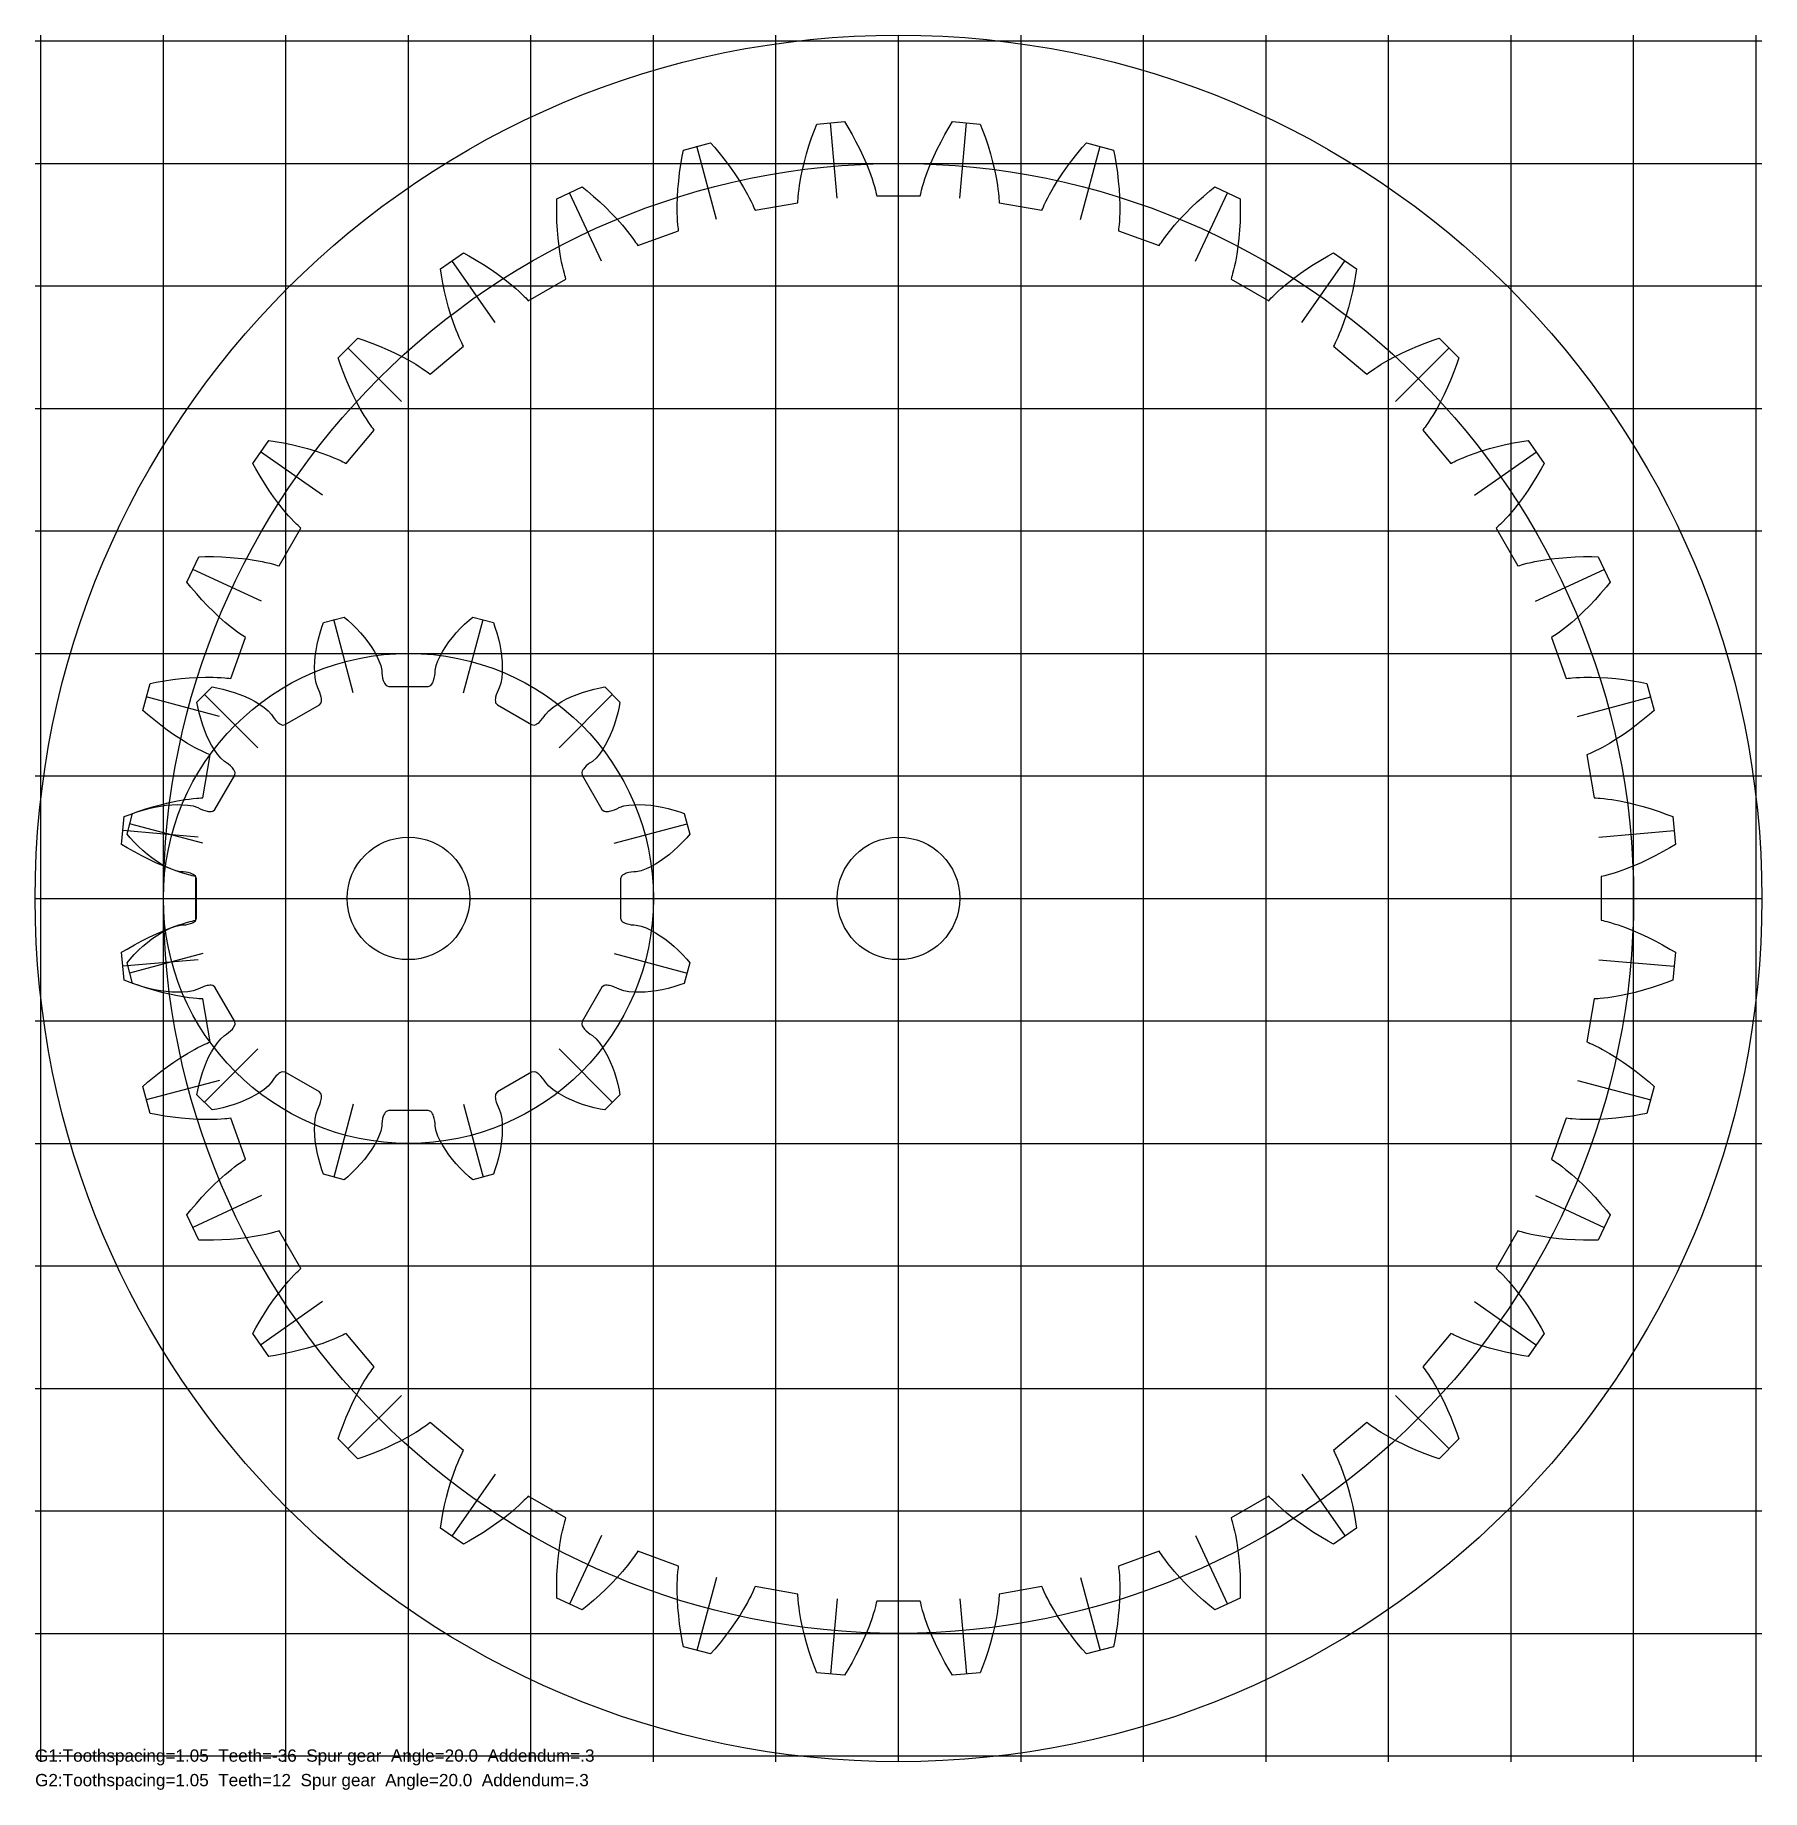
# Model space of a CAD drawing. Extents: x 0 to 14.1, y -0.2 to 14.1.
import ezdxf

# ---------------------------------------------------------------- set-up
doc = ezdxf.new("R2010")
doc.units = 0
doc.layers.add('labels', color=1, linetype='Continuous')
doc.styles.add('ARIAL', font='Arial.ttf')

msp = doc.modelspace()

# ---------------------------------------------------------------- linework, layer by layer
at = {"layer": 'a'}
for p, q in [((7.0472, 4.92855), (7.0472, 9.16584)), ((3.0472, 6.26188), (3.0472, 7.83251)), ((2.26188, 7.0472), (3.83251, 7.0472)), ((4.92855, 7.0472), (9.16584, 7.0472))]:
    msp.add_line(p, q, dxfattribs=at)
for points in [[(1.31174, 7.22471), (1.2964, 7.22822), (1.28107, 7.23196), (1.26574, 7.2359), (1.23512, 7.24437), (1.20454, 7.25358), (1.17399, 7.26347), (1.113, 7.28516), (1.05218, 7.30922), (0.99154, 7.33548), (0.9311, 7.36383), (0.87087, 7.39417), (0.81088, 7.42642), (0.75114, 7.46053), (0.70651, 7.48729), (0.72642, 7.71484), (0.77502, 7.73345), (0.83977, 7.75666), (0.90445, 7.77801), (0.96903, 7.79743), (1.03348, 7.81485), (1.09776, 7.83018), (1.16183, 7.84331), (1.22566, 7.85409), (1.25746, 7.85852), (1.28918, 7.86228), (1.32081, 7.8653), (1.33659, 7.86652), (1.35233, 7.86754), (1.36805, 7.86834), (1.4297, 8.21796), (1.4152, 8.22409), (1.40075, 8.23043), (1.38635, 8.23697), (1.35766, 8.25063), (1.32914, 8.26501), (1.30077, 8.28005), (1.24448, 8.31201), (1.18876, 8.34626), (1.1336, 8.38265), (1.079, 8.42107), (1.02496, 8.4614), (0.97147, 8.50359), (0.91856, 8.54755), (0.87926, 8.58165), (0.93838, 8.80229), (0.98947, 8.81217), (1.05727, 8.82379), (1.12468, 8.83358), (1.19165, 8.84149), (1.25814, 8.84746), (1.32411, 8.8514), (1.38949, 8.8532), (1.45421, 8.85273), (1.48631, 8.85157), (1.5182, 8.84976), (1.54987, 8.84725), (1.56562, 8.84571), (1.5813, 8.84398), (1.59692, 8.84203), (1.71835, 9.17564), (1.70513, 9.18419), (1.692, 9.19295), (1.67895, 9.20189), (1.65307, 9.22033), (1.62748, 9.23944), (1.60215, 9.25918), (1.55226, 9.30042), (1.50334, 9.34383), (1.45534, 9.38925), (1.40824, 9.43656), (1.36202, 9.48567), (1.31668, 9.5365), (1.2722, 9.58898), (1.23942, 9.62939), (1.33595, 9.83641), (1.38799, 9.83727), (1.45678, 9.83694), (1.52486, 9.83487), (1.59219, 9.83104), (1.6587, 9.82537), (1.72435, 9.81779), (1.78905, 9.80822), (1.85271, 9.79651), (1.88411, 9.7898), (1.91521, 9.78248), (1.94596, 9.7745), (1.9612, 9.77026), (1.97635, 9.76582), (1.99139, 9.7612), (2.1689, 10.06865), (2.15737, 10.07937), (2.14596, 10.09027), (2.13466, 10.10134), (2.11238, 10.12399), (2.09049, 10.14726), (2.06898, 10.1711), (2.02701, 10.22038), (1.98637, 10.27162), (1.94699, 10.32469), (1.90882, 10.37946), (1.87183, 10.43585), (1.836, 10.49378), (1.80132, 10.55318), (1.77605, 10.59867), (1.90706, 10.78578), (1.95845, 10.7776), (2.02614, 10.76532), (2.09283, 10.75147), (2.15847, 10.736), (2.22299, 10.71886), (2.28633, 10.7), (2.34838, 10.67934), (2.40904, 10.65675), (2.4388, 10.64469), (2.46815, 10.63208), (2.49705, 10.61889), (2.51133, 10.61206), (2.52547, 10.60507), (2.53948, 10.5979), (2.76769, 10.86986), (2.75819, 10.88241), (2.74885, 10.89513), (2.73964, 10.908), (2.72163, 10.93417), (2.70412, 10.96088), (2.68707, 10.9881), (2.6543, 11.04391), (2.62317, 11.10144), (2.5936, 11.16054), (2.56552, 11.2211), (2.53889, 11.28306), (2.51366, 11.34633), (2.48982, 11.41086), (2.47283, 11.46004), (2.63435, 11.62156), (2.68354, 11.60457), (2.74807, 11.58073), (2.81134, 11.55551), (2.87329, 11.52887), (2.93386, 11.5008), (2.99296, 11.47123), (3.05048, 11.4401), (3.1063, 11.40732), (3.13351, 11.39028), (3.16022, 11.37276), (3.1864, 11.35475), (3.19927, 11.34555), (3.21199, 11.3362), (3.22454, 11.32671), (3.4965, 11.55491), (3.48933, 11.56892), (3.48233, 11.58307), (3.4755, 11.59734), (3.46231, 11.62625), (3.4497, 11.65559), (3.43764, 11.68535), (3.41506, 11.74601), (3.39439, 11.80807), (3.37553, 11.8714), (3.3584, 11.93593), (3.34293, 12.00157), (3.32907, 12.06826), (3.3168, 12.13594), (3.30861, 12.18733), (3.49572, 12.31835), (3.54121, 12.29308), (3.60062, 12.25839), (3.65855, 12.22257), (3.71494, 12.18558), (3.76971, 12.14741), (3.82277, 12.10803), (3.87402, 12.06738), (3.9233, 12.02541), (3.94714, 12.0039), (3.9704, 11.98201), (3.99305, 11.95973), (4.00413, 11.94843), (4.01503, 11.93702), (4.02574, 11.92549), (4.3332, 12.103), (4.32857, 12.11804), (4.32414, 12.13319), (4.31989, 12.14843), (4.31192, 12.17919), (4.3046, 12.21028), (4.29789, 12.24168), (4.28618, 12.30534), (4.2766, 12.37004), (4.26903, 12.43569), (4.26336, 12.50221), (4.25952, 12.56954), (4.25746, 12.63762), (4.25712, 12.70641), (4.25798, 12.75844), (4.465, 12.85497), (4.50541, 12.82219), (4.5579, 12.77772), (4.60872, 12.73237), (4.65783, 12.68616), (4.70514, 12.63906), (4.75056, 12.59106), (4.79397, 12.54213), (4.83521, 12.49224), (4.85496, 12.46692), (4.87407, 12.44132), (4.8925, 12.41545), (4.90145, 12.40239), (4.9102, 12.38926), (4.91875, 12.37605), (5.25236, 12.49747), (5.25042, 12.51309), (5.24868, 12.52878), (5.24715, 12.54453), (5.24463, 12.5762), (5.24282, 12.60809), (5.24167, 12.64018), (5.24119, 12.70491), (5.243, 12.77029), (5.24694, 12.83625), (5.2529, 12.90274), (5.26082, 12.96972), (5.27061, 13.03712), (5.28222, 13.10493), (5.29211, 13.15602), (5.51274, 13.21513), (5.54685, 13.17583), (5.59081, 13.12292), (5.63299, 13.06944), (5.67333, 13.0154), (5.71174, 12.9608), (5.74814, 12.90564), (5.78239, 12.84992), (5.81434, 12.79363), (5.82939, 12.76526), (5.84376, 12.73673), (5.85742, 12.70805), (5.86397, 12.69364), (5.87031, 12.67919), (5.87643, 12.66469), (6.22606, 12.72634), (6.22686, 12.74206), (6.22787, 12.75781), (6.22909, 12.77358), (6.23212, 12.80521), (6.23587, 12.83693), (6.24031, 12.86874), (6.25108, 12.93256), (6.26421, 12.99664), (6.27955, 13.06092), (6.29697, 13.12536), (6.31639, 13.18994), (6.33774, 13.25462), (6.36095, 13.31938), (6.37956, 13.36798), (6.6071, 13.38789), (6.63387, 13.34326), (6.66797, 13.28352), (6.70023, 13.22352), (6.73057, 13.1633), (6.75892, 13.10285), (6.78518, 13.04222), (6.80924, 12.9814), (6.83093, 12.92041), (6.84082, 12.88986), (6.85002, 12.85927), (6.8585, 12.82865), (6.86244, 12.81333), (6.86617, 12.79799), (6.86969, 12.78265), (7.22471, 12.78265), (7.22822, 12.79799), (7.23196, 12.81333), (7.2359, 12.82865), (7.24437, 12.85927), (7.25358, 12.88986), (7.26347, 12.92041), (7.28516, 12.9814), (7.30922, 13.04222), (7.33548, 13.10285), (7.36383, 13.1633), (7.39417, 13.22352), (7.42642, 13.28352), (7.46053, 13.34326), (7.48729, 13.38789), (7.71484, 13.36798), (7.73345, 13.31938), (7.75666, 13.25462), (7.77801, 13.18994), (7.79743, 13.12536), (7.81485, 13.06092), (7.83018, 12.99664), (7.84331, 12.93256), (7.85409, 12.86874), (7.85852, 12.83693), (7.86228, 12.80521), (7.8653, 12.77358), (7.86652, 12.75781), (7.86754, 12.74206), (7.86834, 12.72634), (8.21796, 12.66469), (8.22409, 12.67919), (8.23043, 12.69364), (8.23697, 12.70805), (8.25063, 12.73673), (8.26501, 12.76526), (8.28005, 12.79363), (8.31201, 12.84992), (8.34626, 12.90564), (8.38265, 12.9608), (8.42107, 13.0154), (8.4614, 13.06944), (8.50359, 13.12292), (8.54755, 13.17583), (8.58165, 13.21513), (8.80229, 13.15602), (8.81217, 13.10493), (8.82379, 13.03712), (8.83358, 12.96972), (8.84149, 12.90274), (8.84746, 12.83625), (8.8514, 12.77029), (8.8532, 12.70491), (8.85273, 12.64018), (8.85157, 12.60809), (8.84976, 12.5762), (8.84725, 12.54453), (8.84571, 12.52878), (8.84398, 12.51309), (8.84203, 12.49747), (9.17564, 12.37605), (9.18419, 12.38926), (9.19295, 12.40239), (9.20189, 12.41545), (9.22033, 12.44132), (9.23944, 12.46692), (9.25918, 12.49224), (9.30042, 12.54213), (9.34383, 12.59106), (9.38925, 12.63906), (9.43656, 12.68616), (9.48567, 12.73237), (9.5365, 12.77772), (9.58898, 12.82219), (9.62939, 12.85497), (9.83641, 12.75844), (9.83727, 12.70641), (9.83694, 12.63762), (9.83487, 12.56954), (9.83104, 12.50221), (9.82537, 12.43569), (9.81779, 12.37004), (9.80822, 12.30534), (9.79651, 12.24168), (9.7898, 12.21028), (9.78248, 12.17919), (9.7745, 12.14843), (9.77026, 12.13319), (9.76582, 12.11804), (9.7612, 12.103), (10.06865, 11.92549), (10.07937, 11.93702), (10.09027, 11.94843), (10.10134, 11.95973), (10.12399, 11.98201), (10.14726, 12.0039), (10.1711, 12.02541), (10.22038, 12.06738), (10.27162, 12.10803), (10.32469, 12.14741), (10.37946, 12.18558), (10.43585, 12.22257), (10.49378, 12.25839), (10.55318, 12.29308), (10.59867, 12.31835), (10.78578, 12.18733), (10.7776, 12.13594), (10.76532, 12.06826), (10.75147, 12.00157), (10.736, 11.93593), (10.71886, 11.8714), (10.7, 11.80807), (10.67934, 11.74601), (10.65675, 11.68535), (10.64469, 11.65559), (10.63208, 11.62625), (10.61889, 11.59734), (10.61206, 11.58307), (10.60507, 11.56892), (10.5979, 11.55491), (10.86986, 11.32671), (10.88241, 11.3362), (10.89513, 11.34555), (10.908, 11.35475), (10.93417, 11.37276), (10.96088, 11.39028), (10.9881, 11.40732), (11.04391, 11.4401), (11.10144, 11.47123), (11.16054, 11.5008), (11.2211, 11.52887), (11.28306, 11.55551), (11.34633, 11.58073), (11.41086, 11.60457), (11.46004, 11.62156), (11.62156, 11.46004), (11.60457, 11.41086), (11.58073, 11.34633), (11.55551, 11.28306), (11.52887, 11.2211), (11.5008, 11.16054), (11.47123, 11.10144), (11.4401, 11.04391), (11.40732, 10.9881), (11.39028, 10.96088), (11.37276, 10.93417), (11.35475, 10.908), (11.34555, 10.89513), (11.3362, 10.88241), (11.32671, 10.86986), (11.55491, 10.5979), (11.56892, 10.60507), (11.58307, 10.61206), (11.59734, 10.61889), (11.62625, 10.63208), (11.65559, 10.64469), (11.68535, 10.65675), (11.74601, 10.67934), (11.80807, 10.7), (11.8714, 10.71886), (11.93593, 10.736), (12.00157, 10.75147), (12.06826, 10.76532), (12.13594, 10.7776), (12.18733, 10.78578), (12.31835, 10.59867), (12.29308, 10.55318), (12.25839, 10.49378), (12.22257, 10.43585), (12.18558, 10.37946), (12.14741, 10.32469), (12.10803, 10.27162), (12.06738, 10.22038), (12.02541, 10.1711), (12.0039, 10.14726), (11.98201, 10.12399), (11.95973, 10.10134), (11.94843, 10.09027), (11.93702, 10.07937), (11.92549, 10.06865), (12.103, 9.7612), (12.11804, 9.76582), (12.13319, 9.77026), (12.14843, 9.7745), (12.17919, 9.78248), (12.21028, 9.7898), (12.24168, 9.79651), (12.30534, 9.80822), (12.37004, 9.81779), (12.43569, 9.82537), (12.50221, 9.83104), (12.56954, 9.83487), (12.63762, 9.83694), (12.70641, 9.83727), (12.75844, 9.83641), (12.85497, 9.62939), (12.82219, 9.58898), (12.77772, 9.5365), (12.73237, 9.48567), (12.68616, 9.43656), (12.63906, 9.38925), (12.59106, 9.34383), (12.54213, 9.30042), (12.49224, 9.25918), (12.46692, 9.23944), (12.44132, 9.22033), (12.41545, 9.20189), (12.40239, 9.19295), (12.38926, 9.18419), (12.37605, 9.17564), (12.49747, 8.84203), (12.51309, 8.84398), (12.52878, 8.84571), (12.54453, 8.84725), (12.5762, 8.84976), (12.60809, 8.85157), (12.64018, 8.85273), (12.70491, 8.8532), (12.77029, 8.8514), (12.83625, 8.84746), (12.90274, 8.84149), (12.96972, 8.83358), (13.03712, 8.82379), (13.10493, 8.81217), (13.15602, 8.80229), (13.21513, 8.58165), (13.17583, 8.54755), (13.12292, 8.50359), (13.06944, 8.4614), (13.0154, 8.42107), (12.9608, 8.38265), (12.90564, 8.34626), (12.84992, 8.31201), (12.79363, 8.28005), (12.76526, 8.26501), (12.73673, 8.25063), (12.70805, 8.23697), (12.69364, 8.23043), (12.67919, 8.22409), (12.66469, 8.21796), (12.72634, 7.86834), (12.74206, 7.86754), (12.75781, 7.86652), (12.77358, 7.8653), (12.80521, 7.86228), (12.83693, 7.85852), (12.86874, 7.85409), (12.93256, 7.84331), (12.99664, 7.83018), (13.06092, 7.81485), (13.12536, 7.79743), (13.18994, 7.77801), (13.25462, 7.75666), (13.31938, 7.73345), (13.36798, 7.71484), (13.38789, 7.48729), (13.34326, 7.46053), (13.28352, 7.42642), (13.22352, 7.39417), (13.1633, 7.36383), (13.10285, 7.33548), (13.04222, 7.30922), (12.9814, 7.28516), (12.92041, 7.26347), (12.88986, 7.25358), (12.85927, 7.24437), (12.82865, 7.2359), (12.81333, 7.23196), (12.79799, 7.22822), (12.78265, 7.22471), (12.78265, 6.86969), (12.79799, 6.86617), (12.81333, 6.86244), (12.82865, 6.8585), (12.85927, 6.85002), (12.88986, 6.84082), (12.92041, 6.83093), (12.9814, 6.80924), (13.04222, 6.78518), (13.10285, 6.75892), (13.1633, 6.73057), (13.22352, 6.70023), (13.28352, 6.66797), (13.34326, 6.63387), (13.38789, 6.6071), (13.36798, 6.37956), (13.31938, 6.36095), (13.25462, 6.33774), (13.18994, 6.31639), (13.12536, 6.29697), (13.06092, 6.27955), (12.99664, 6.26421), (12.93256, 6.25108), (12.86874, 6.24031), (12.83693, 6.23587), (12.80521, 6.23212), (12.77358, 6.22909), (12.75781, 6.22787), (12.74206, 6.22686), (12.72634, 6.22606), (12.66469, 5.87643), (12.67919, 5.87031), (12.69364, 5.86397), (12.70805, 5.85742), (12.73673, 5.84376), (12.76526, 5.82939), (12.79363, 5.81434), (12.84992, 5.78239), (12.90564, 5.74814), (12.9608, 5.71174), (13.0154, 5.67333), (13.06944, 5.63299), (13.12292, 5.59081), (13.17583, 5.54685), (13.21513, 5.51274), (13.15602, 5.29211), (13.10493, 5.28222), (13.03712, 5.27061), (12.96972, 5.26082), (12.90274, 5.2529), (12.83625, 5.24694), (12.77029, 5.243), (12.70491, 5.24119), (12.64018, 5.24167), (12.60809, 5.24282), (12.5762, 5.24463), (12.54453, 5.24715), (12.52878, 5.24868), (12.51309, 5.25042), (12.49747, 5.25236), (12.37605, 4.91875), (12.38926, 4.9102), (12.40239, 4.90145), (12.41545, 4.8925), (12.44132, 4.87407), (12.46692, 4.85496), (12.49224, 4.83521), (12.54213, 4.79397), (12.59106, 4.75056), (12.63906, 4.70514), (12.68616, 4.65783), (12.73237, 4.60872), (12.77772, 4.5579), (12.82219, 4.50541), (12.85497, 4.465), (12.75844, 4.25798), (12.70641, 4.25712), (12.63762, 4.25746), (12.56954, 4.25952), (12.50221, 4.26336), (12.43569, 4.26903), (12.37004, 4.2766), (12.30534, 4.28618), (12.24168, 4.29789), (12.21028, 4.3046), (12.17919, 4.31192), (12.14843, 4.31989), (12.13319, 4.32414), (12.11804, 4.32857), (12.103, 4.3332), (11.92549, 4.02574), (11.93702, 4.01503), (11.94843, 4.00413), (11.95973, 3.99305), (11.98201, 3.9704), (12.0039, 3.94714), (12.02541, 3.9233), (12.06738, 3.87402), (12.10803, 3.82277), (12.14741, 3.76971), (12.18558, 3.71494), (12.22257, 3.65855), (12.25839, 3.60062), (12.29308, 3.54121), (12.31835, 3.49572), (12.18733, 3.30861), (12.13594, 3.3168), (12.06826, 3.32907), (12.00157, 3.34293), (11.93593, 3.3584), (11.8714, 3.37553), (11.80807, 3.39439), (11.74601, 3.41506), (11.68535, 3.43764), (11.65559, 3.4497), (11.62625, 3.46231), (11.59734, 3.4755), (11.58307, 3.48233), (11.56892, 3.48933), (11.55491, 3.4965), (11.32671, 3.22454), (11.3362, 3.21199), (11.34555, 3.19927), (11.35475, 3.1864), (11.37276, 3.16022), (11.39028, 3.13351), (11.40732, 3.1063), (11.4401, 3.05048), (11.47123, 2.99296), (11.5008, 2.93386), (11.52887, 2.87329), (11.55551, 2.81134), (11.58073, 2.74807), (11.60457, 2.68354), (11.62156, 2.63435), (11.46004, 2.47283), (11.41086, 2.48982), (11.34633, 2.51366), (11.28306, 2.53889), (11.2211, 2.56552), (11.16054, 2.5936), (11.10144, 2.62317), (11.04391, 2.6543), (10.9881, 2.68707), (10.96088, 2.70412), (10.93417, 2.72163), (10.908, 2.73964), (10.89513, 2.74885), (10.88241, 2.75819), (10.86986, 2.76769), (10.5979, 2.53948), (10.60507, 2.52547), (10.61206, 2.51133), (10.61889, 2.49705), (10.63208, 2.46815), (10.64469, 2.4388), (10.65675, 2.40904), (10.67934, 2.34838), (10.7, 2.28633), (10.71886, 2.22299), (10.736, 2.15847), (10.75147, 2.09283), (10.76532, 2.02614), (10.7776, 1.95845), (10.78578, 1.90706), (10.59867, 1.77605), (10.55318, 1.80132), (10.49378, 1.836), (10.43585, 1.87183), (10.37946, 1.90882), (10.32469, 1.94699), (10.27162, 1.98637), (10.22038, 2.02701), (10.1711, 2.06898), (10.14726, 2.09049), (10.12399, 2.11238), (10.10134, 2.13466), (10.09027, 2.14596), (10.07937, 2.15737), (10.06865, 2.1689), (9.7612, 1.99139), (9.76582, 1.97635), (9.77026, 1.9612), (9.7745, 1.94596), (9.78248, 1.91521), (9.7898, 1.88411), (9.79651, 1.85271), (9.80822, 1.78905), (9.81779, 1.72435), (9.82537, 1.6587), (9.83104, 1.59219), (9.83487, 1.52486), (9.83694, 1.45678), (9.83727, 1.38799), (9.83641, 1.33595), (9.62939, 1.23942), (9.58898, 1.2722), (9.5365, 1.31668), (9.48567, 1.36202), (9.43656, 1.40824), (9.38925, 1.45534), (9.34383, 1.50334), (9.30042, 1.55226), (9.25918, 1.60215), (9.23944, 1.62748), (9.22033, 1.65307), (9.20189, 1.67895), (9.19295, 1.692), (9.18419, 1.70513), (9.17564, 1.71835), (8.84203, 1.59692), (8.84398, 1.5813), (8.84571, 1.56562), (8.84725, 1.54987), (8.84976, 1.5182), (8.85157, 1.48631), (8.85273, 1.45421), (8.8532, 1.38949), (8.8514, 1.32411), (8.84746, 1.25814), (8.84149, 1.19165), (8.83358, 1.12468), (8.82379, 1.05727), (8.81217, 0.98947), (8.80229, 0.93838), (8.58165, 0.87926), (8.54755, 0.91856), (8.50359, 0.97147), (8.4614, 1.02496), (8.42107, 1.079), (8.38265, 1.1336), (8.34626, 1.18876), (8.31201, 1.24448), (8.28005, 1.30077), (8.26501, 1.32914), (8.25063, 1.35766), (8.23697, 1.38635), (8.23043, 1.40075), (8.22409, 1.4152), (8.21796, 1.4297), (7.86834, 1.36805), (7.86754, 1.35233), (7.86652, 1.33659), (7.8653, 1.32081), (7.86228, 1.28918), (7.85852, 1.25746), (7.85409, 1.22566), (7.84331, 1.16183), (7.83018, 1.09776), (7.81485, 1.03348), (7.79743, 0.96903), (7.77801, 0.90445), (7.75666, 0.83977), (7.73345, 0.77502), (7.71484, 0.72642), (7.48729, 0.70651), (7.46053, 0.75114), (7.42642, 0.81088), (7.39417, 0.87087), (7.36383, 0.9311), (7.33548, 0.99154), (7.30922, 1.05218), (7.28516, 1.113), (7.26347, 1.17399), (7.25358, 1.20454), (7.24437, 1.23512), (7.2359, 1.26574), (7.23196, 1.28107), (7.22822, 1.2964), (7.22471, 1.31174), (6.86969, 1.31174), (6.86617, 1.2964), (6.86244, 1.28107), (6.8585, 1.26574), (6.85002, 1.23512), (6.84082, 1.20454), (6.83093, 1.17399), (6.80924, 1.113), (6.78518, 1.05218), (6.75892, 0.99154), (6.73057, 0.9311), (6.70023, 0.87087), (6.66797, 0.81088), (6.63387, 0.75114), (6.6071, 0.70651), (6.37956, 0.72642), (6.36095, 0.77502), (6.33774, 0.83977), (6.31639, 0.90445), (6.29697, 0.96903), (6.27955, 1.03348), (6.26421, 1.09776), (6.25108, 1.16183), (6.24031, 1.22566), (6.23587, 1.25746), (6.23212, 1.28918), (6.22909, 1.32081), (6.22787, 1.33659), (6.22686, 1.35233), (6.22606, 1.36805), (5.87643, 1.4297), (5.87031, 1.4152), (5.86397, 1.40075), (5.85742, 1.38635), (5.84376, 1.35766), (5.82939, 1.32914), (5.81434, 1.30077), (5.78239, 1.24448), (5.74814, 1.18876), (5.71174, 1.1336), (5.67333, 1.079), (5.63299, 1.02496), (5.59081, 0.97147), (5.54685, 0.91856), (5.51274, 0.87926), (5.29211, 0.93838), (5.28222, 0.98947), (5.27061, 1.05727), (5.26082, 1.12468), (5.2529, 1.19165), (5.24694, 1.25814), (5.243, 1.32411), (5.24119, 1.38949), (5.24167, 1.45421), (5.24282, 1.48631), (5.24463, 1.5182), (5.24715, 1.54987), (5.24868, 1.56562), (5.25042, 1.5813), (5.25236, 1.59692), (4.91875, 1.71835), (4.9102, 1.70513), (4.90145, 1.692), (4.8925, 1.67895), (4.87407, 1.65307), (4.85496, 1.62748), (4.83521, 1.60215), (4.79397, 1.55226), (4.75056, 1.50334), (4.70514, 1.45534), (4.65783, 1.40824), (4.60872, 1.36202), (4.5579, 1.31668), (4.50541, 1.2722), (4.465, 1.23942), (4.25798, 1.33595), (4.25712, 1.38799), (4.25746, 1.45678), (4.25952, 1.52486), (4.26336, 1.59219), (4.26903, 1.6587), (4.2766, 1.72435), (4.28618, 1.78905), (4.29789, 1.85271), (4.3046, 1.88411), (4.31192, 1.91521), (4.31989, 1.94596), (4.32414, 1.9612), (4.32857, 1.97635), (4.3332, 1.99139), (4.02574, 2.1689), (4.01503, 2.15737), (4.00413, 2.14596), (3.99305, 2.13466), (3.9704, 2.11238), (3.94714, 2.09049), (3.9233, 2.06898), (3.87402, 2.02701), (3.82277, 1.98637), (3.76971, 1.94699), (3.71494, 1.90882), (3.65855, 1.87183), (3.60062, 1.836), (3.54121, 1.80132), (3.49572, 1.77605), (3.30861, 1.90706), (3.3168, 1.95845), (3.32907, 2.02614), (3.34293, 2.09283), (3.3584, 2.15847), (3.37553, 2.22299), (3.39439, 2.28633), (3.41506, 2.34838), (3.43764, 2.40904), (3.4497, 2.4388), (3.46231, 2.46815), (3.4755, 2.49705), (3.48233, 2.51133), (3.48933, 2.52547), (3.4965, 2.53948), (3.22454, 2.76769), (3.21199, 2.75819), (3.19927, 2.74885), (3.1864, 2.73964), (3.16022, 2.72163), (3.13351, 2.70412), (3.1063, 2.68707), (3.05048, 2.6543), (2.99296, 2.62317), (2.93386, 2.5936), (2.87329, 2.56552), (2.81134, 2.53889), (2.74807, 2.51366), (2.68354, 2.48982), (2.63435, 2.47283), (2.47283, 2.63435), (2.48982, 2.68354), (2.51366, 2.74807), (2.53889, 2.81134), (2.56552, 2.87329), (2.5936, 2.93386), (2.62317, 2.99296), (2.6543, 3.05048), (2.68707, 3.1063), (2.70412, 3.13351), (2.72163, 3.16022), (2.73964, 3.1864), (2.74885, 3.19927), (2.75819, 3.21199), (2.76769, 3.22454), (2.53948, 3.4965), (2.52547, 3.48933), (2.51133, 3.48233), (2.49705, 3.4755), (2.46815, 3.46231), (2.4388, 3.4497), (2.40904, 3.43764), (2.34838, 3.41506), (2.28633, 3.39439), (2.22299, 3.37553), (2.15847, 3.3584), (2.09283, 3.34293), (2.02614, 3.32907), (1.95845, 3.3168), (1.90706, 3.30861), (1.77605, 3.49572), (1.80132, 3.54121), (1.836, 3.60062), (1.87183, 3.65855), (1.90882, 3.71494), (1.94699, 3.76971), (1.98637, 3.82277), (2.02701, 3.87402), (2.06898, 3.9233), (2.09049, 3.94714), (2.11238, 3.9704), (2.13466, 3.99305), (2.14596, 4.00413), (2.15737, 4.01503), (2.1689, 4.02574), (1.99139, 4.3332), (1.97635, 4.32857), (1.9612, 4.32414), (1.94596, 4.31989), (1.91521, 4.31192), (1.88411, 4.3046), (1.85271, 4.29789), (1.78905, 4.28618), (1.72435, 4.2766), (1.6587, 4.26903), (1.59219, 4.26336), (1.52486, 4.25952), (1.45678, 4.25746), (1.38799, 4.25712), (1.33595, 4.25798), (1.23942, 4.465), (1.2722, 4.50541), (1.31668, 4.5579), (1.36202, 4.60872), (1.40824, 4.65783), (1.45534, 4.70514), (1.50334, 4.75056), (1.55226, 4.79397), (1.60215, 4.83521), (1.62748, 4.85496), (1.65307, 4.87407), (1.67895, 4.8925), (1.692, 4.90145), (1.70513, 4.9102), (1.71835, 4.91875), (1.59692, 5.25236), (1.5813, 5.25042), (1.56562, 5.24868), (1.54987, 5.24715), (1.5182, 5.24463), (1.48631, 5.24282), (1.45421, 5.24167), (1.38949, 5.24119), (1.32411, 5.243), (1.25814, 5.24694), (1.19165, 5.2529), (1.12468, 5.26082), (1.05727, 5.27061), (0.98947, 5.28222), (0.93838, 5.29211), (0.87926, 5.51274), (0.91856, 5.54685), (0.97147, 5.59081), (1.02496, 5.63299), (1.079, 5.67333), (1.1336, 5.71174), (1.18876, 5.74814), (1.24448, 5.78239), (1.30077, 5.81434), (1.32914, 5.82939), (1.35766, 5.84376), (1.38635, 5.85742), (1.40075, 5.86397), (1.4152, 5.87031), (1.4297, 5.87643), (1.36805, 6.22606), (1.35233, 6.22686), (1.33659, 6.22787), (1.32081, 6.22909), (1.28918, 6.23212), (1.25746, 6.23587), (1.22566, 6.24031), (1.16183, 6.25108), (1.09776, 6.26421), (1.03348, 6.27955), (0.96903, 6.29697), (0.90445, 6.31639), (0.83977, 6.33774), (0.77502, 6.36095), (0.72642, 6.37956), (0.70651, 6.6071), (0.75114, 6.63387), (0.81088, 6.66797), (0.87087, 6.70023), (0.9311, 6.73057), (0.99154, 6.75892), (1.05218, 6.78518), (1.113, 6.80924), (1.17399, 6.83093), (1.20454, 6.84082), (1.23512, 6.85002), (1.26574, 6.8585), (1.28107, 6.86244), (1.2964, 6.86617), (1.31174, 6.86969)], [(1.31648, 7.2083), (1.3082, 7.22923), (1.29874, 7.23759), (1.28905, 7.24363), (1.27922, 7.24837), (1.2693, 7.2522), (1.24924, 7.25794), (1.22895, 7.26177), (1.2085, 7.26411), (1.18789, 7.26523), (1.14733, 7.27292), (1.10764, 7.28773), (1.06847, 7.3061), (1.02979, 7.32744), (0.99163, 7.35143), (0.95402, 7.37788), (0.91698, 7.40663), (0.88058, 7.43759), (0.84485, 7.47066), (0.80984, 7.50579), (0.7756, 7.5429), (0.75045, 7.572), (0.79575, 7.74108), (0.83209, 7.75371), (0.88029, 7.76873), (0.92818, 7.78164), (0.97566, 7.79242), (1.02266, 7.80103), (1.06911, 7.80741), (1.11491, 7.8115), (1.15995, 7.8132), (1.20412, 7.81234), (1.24723, 7.80867), (1.289, 7.80165), (1.32798, 7.78803), (1.34638, 7.77869), (1.36527, 7.7705), (1.38474, 7.76367), (1.40499, 7.75861), (1.4155, 7.75697), (1.42638, 7.75616), (1.43779, 7.75654), (1.45017, 7.75905), (1.4678, 7.77303), (1.6289, 8.05208), (1.6322, 8.07434), (1.62819, 8.08631), (1.62281, 8.09639), (1.61667, 8.1054), (1.60999, 8.11369), (1.59549, 8.12869), (1.57984, 8.14214), (1.56329, 8.1544), (1.54601, 8.16567), (1.51473, 8.19261), (1.48776, 8.22528), (1.46302, 8.26078), (1.4402, 8.2986), (1.41914, 8.33846), (1.39979, 8.38017), (1.3821, 8.42358), (1.36605, 8.46859), (1.35164, 8.5151), (1.33888, 8.56303), (1.32778, 8.61228), (1.32056, 8.65006), (1.44433, 8.77384), (1.48211, 8.76661), (1.53137, 8.75551), (1.57929, 8.74275), (1.6258, 8.72835), (1.67081, 8.7123), (1.71423, 8.69461), (1.75594, 8.67525), (1.7958, 8.6542), (1.83362, 8.63137), (1.86912, 8.60663), (1.90178, 8.57967), (1.92872, 8.54838), (1.93999, 8.5311), (1.95225, 8.51456), (1.96571, 8.49891), (1.98071, 8.4844), (1.98899, 8.47773), (1.99801, 8.47158), (2.00808, 8.46621), (2.02006, 8.46219), (2.04232, 8.46549), (2.32136, 8.6266), (2.33535, 8.64423), (2.33785, 8.6566), (2.33824, 8.66801), (2.33743, 8.67889), (2.33579, 8.68941), (2.33073, 8.70965), (2.3239, 8.72913), (2.3157, 8.74802), (2.30637, 8.76642), (2.29275, 8.80539), (2.28573, 8.84716), (2.28205, 8.89028), (2.28119, 8.93444), (2.28289, 8.97949), (2.28698, 9.02529), (2.29337, 9.07173), (2.30198, 9.11874), (2.31276, 9.16622), (2.32567, 9.2141), (2.34069, 9.26231), (2.35332, 9.29864), (2.52239, 9.34394), (2.5515, 9.3188), (2.58861, 9.28456), (2.62373, 9.24955), (2.65681, 9.21381), (2.68776, 9.17741), (2.71652, 9.14038), (2.74296, 9.10276), (2.76695, 9.0646), (2.78829, 9.02592), (2.80667, 8.98675), (2.82148, 8.94706), (2.82916, 8.9065), (2.83028, 8.8859), (2.83263, 8.86544), (2.83645, 8.84516), (2.84219, 8.8251), (2.84603, 8.81517), (2.85077, 8.80535), (2.85681, 8.79565), (2.86516, 8.78619), (2.88609, 8.77792), (3.2083, 8.77792), (3.22923, 8.78619), (3.23759, 8.79565), (3.24363, 8.80535), (3.24837, 8.81517), (3.2522, 8.8251), (3.25794, 8.84516), (3.26177, 8.86544), (3.26411, 8.8859), (3.26523, 8.9065), (3.27292, 8.94706), (3.28773, 8.98675), (3.3061, 9.02592), (3.32744, 9.0646), (3.35143, 9.10276), (3.37788, 9.14038), (3.40663, 9.17741), (3.43759, 9.21381), (3.47066, 9.24955), (3.50579, 9.28456), (3.5429, 9.3188), (3.572, 9.34394), (3.74108, 9.29864), (3.75371, 9.26231), (3.76873, 9.2141), (3.78164, 9.16622), (3.79242, 9.11874), (3.80103, 9.07173), (3.80741, 9.02529), (3.8115, 8.97949), (3.8132, 8.93444), (3.81234, 8.89028), (3.80867, 8.84716), (3.80165, 8.80539), (3.78803, 8.76642), (3.77869, 8.74802), (3.7705, 8.72913), (3.76367, 8.70965), (3.75861, 8.68941), (3.75697, 8.67889), (3.75616, 8.66801), (3.75654, 8.6566), (3.75905, 8.64423), (3.77303, 8.6266), (4.05208, 8.46549), (4.07434, 8.46219), (4.08631, 8.46621), (4.09639, 8.47158), (4.1054, 8.47773), (4.11369, 8.4844), (4.12869, 8.49891), (4.14214, 8.51456), (4.1544, 8.5311), (4.16567, 8.54838), (4.19261, 8.57967), (4.22528, 8.60663), (4.26078, 8.63137), (4.2986, 8.6542), (4.33846, 8.67525), (4.38017, 8.69461), (4.42358, 8.7123), (4.46859, 8.72835), (4.5151, 8.74275), (4.56303, 8.75551), (4.61228, 8.76661), (4.65006, 8.77384), (4.77384, 8.65006), (4.76661, 8.61228), (4.75551, 8.56303), (4.74275, 8.5151), (4.72835, 8.46859), (4.7123, 8.42358), (4.69461, 8.38017), (4.67525, 8.33846), (4.6542, 8.2986), (4.63137, 8.26078), (4.60663, 8.22528), (4.57967, 8.19261), (4.54838, 8.16567), (4.5311, 8.1544), (4.51456, 8.14214), (4.49891, 8.12869), (4.4844, 8.11369), (4.47773, 8.1054), (4.47158, 8.09639), (4.46621, 8.08631), (4.46219, 8.07434), (4.46549, 8.05208), (4.6266, 7.77303), (4.64423, 7.75905), (4.6566, 7.75654), (4.66801, 7.75616), (4.67889, 7.75697), (4.68941, 7.75861), (4.70965, 7.76367), (4.72913, 7.7705), (4.74802, 7.77869), (4.76642, 7.78803), (4.80539, 7.80165), (4.84716, 7.80867), (4.89028, 7.81234), (4.93444, 7.8132), (4.97949, 7.8115), (5.02529, 7.80741), (5.07173, 7.80103), (5.11874, 7.79242), (5.16622, 7.78164), (5.2141, 7.76873), (5.26231, 7.75371), (5.29864, 7.74108), (5.34394, 7.572), (5.3188, 7.5429), (5.28456, 7.50579), (5.24955, 7.47066), (5.21381, 7.43759), (5.17741, 7.40663), (5.14038, 7.37788), (5.10276, 7.35143), (5.0646, 7.32744), (5.02592, 7.3061), (4.98675, 7.28773), (4.94706, 7.27292), (4.9065, 7.26523), (4.8859, 7.26411), (4.86544, 7.26177), (4.84516, 7.25794), (4.8251, 7.2522), (4.81517, 7.24837), (4.80535, 7.24363), (4.79565, 7.23759), (4.78619, 7.22923), (4.77792, 7.2083), (4.77792, 6.88609), (4.78619, 6.86516), (4.79565, 6.85681), (4.80535, 6.85077), (4.81517, 6.84603), (4.8251, 6.84219), (4.84516, 6.83645), (4.86544, 6.83263), (4.8859, 6.83028), (4.9065, 6.82916), (4.94706, 6.82148), (4.98675, 6.80667), (5.02592, 6.78829), (5.0646, 6.76695), (5.10276, 6.74296), (5.14038, 6.71652), (5.17741, 6.68776), (5.21381, 6.65681), (5.24955, 6.62373), (5.28456, 6.58861), (5.3188, 6.5515), (5.34394, 6.52239), (5.29864, 6.35332), (5.26231, 6.34069), (5.2141, 6.32567), (5.16622, 6.31276), (5.11874, 6.30198), (5.07173, 6.29337), (5.02529, 6.28698), (4.97949, 6.28289), (4.93444, 6.28119), (4.89028, 6.28205), (4.84716, 6.28573), (4.80539, 6.29275), (4.76642, 6.30637), (4.74802, 6.3157), (4.72913, 6.3239), (4.70965, 6.33073), (4.68941, 6.33579), (4.67889, 6.33743), (4.66801, 6.33824), (4.6566, 6.33785), (4.64423, 6.33535), (4.6266, 6.32136), (4.46549, 6.04232), (4.46219, 6.02006), (4.46621, 6.00808), (4.47158, 5.99801), (4.47773, 5.98899), (4.4844, 5.98071), (4.49891, 5.96571), (4.51456, 5.95225), (4.5311, 5.93999), (4.54838, 5.92872), (4.57967, 5.90178), (4.60663, 5.86912), (4.63137, 5.83362), (4.6542, 5.7958), (4.67525, 5.75594), (4.69461, 5.71423), (4.7123, 5.67081), (4.72835, 5.6258), (4.74275, 5.57929), (4.75551, 5.53137), (4.76661, 5.48211), (4.77384, 5.44433), (4.65006, 5.32056), (4.61228, 5.32778), (4.56303, 5.33888), (4.5151, 5.35164), (4.46859, 5.36605), (4.42358, 5.3821), (4.38017, 5.39979), (4.33846, 5.41914), (4.2986, 5.4402), (4.26078, 5.46302), (4.22528, 5.48776), (4.19261, 5.51473), (4.16567, 5.54601), (4.1544, 5.56329), (4.14214, 5.57984), (4.12869, 5.59549), (4.11369, 5.60999), (4.1054, 5.61667), (4.09639, 5.62281), (4.08631, 5.62819), (4.07434, 5.6322), (4.05208, 5.6289), (3.77303, 5.4678), (3.75905, 5.45017), (3.75654, 5.43779), (3.75616, 5.42638), (3.75697, 5.4155), (3.75861, 5.40499), (3.76367, 5.38474), (3.7705, 5.36527), (3.77869, 5.34638), (3.78803, 5.32798), (3.80165, 5.289), (3.80867, 5.24723), (3.81234, 5.20412), (3.8132, 5.15995), (3.8115, 5.11491), (3.80741, 5.06911), (3.80103, 5.02266), (3.79242, 4.97566), (3.78164, 4.92818), (3.76873, 4.88029), (3.75371, 4.83209), (3.74108, 4.79575), (3.572, 4.75045), (3.5429, 4.7756), (3.50579, 4.80984), (3.47066, 4.84485), (3.43759, 4.88058), (3.40663, 4.91698), (3.37788, 4.95402), (3.35143, 4.99163), (3.32744, 5.02979), (3.3061, 5.06847), (3.28773, 5.10764), (3.27292, 5.14733), (3.26523, 5.18789), (3.26411, 5.2085), (3.26177, 5.22895), (3.25794, 5.24924), (3.2522, 5.2693), (3.24837, 5.27922), (3.24363, 5.28905), (3.23759, 5.29874), (3.22923, 5.3082), (3.2083, 5.31648), (2.88609, 5.31648), (2.86516, 5.3082), (2.85681, 5.29874), (2.85077, 5.28905), (2.84603, 5.27922), (2.84219, 5.2693), (2.83645, 5.24924), (2.83263, 5.22895), (2.83028, 5.2085), (2.82916, 5.18789), (2.82148, 5.14733), (2.80667, 5.10764), (2.78829, 5.06847), (2.76695, 5.02979), (2.74296, 4.99163), (2.71652, 4.95402), (2.68776, 4.91698), (2.65681, 4.88058), (2.62373, 4.84485), (2.58861, 4.80984), (2.5515, 4.7756), (2.52239, 4.75045), (2.35332, 4.79575), (2.34069, 4.83209), (2.32567, 4.88029), (2.31276, 4.92818), (2.30198, 4.97566), (2.29337, 5.02266), (2.28698, 5.06911), (2.28289, 5.11491), (2.28119, 5.15995), (2.28205, 5.20412), (2.28573, 5.24723), (2.29275, 5.289), (2.30637, 5.32798), (2.3157, 5.34638), (2.3239, 5.36527), (2.33073, 5.38474), (2.33579, 5.40499), (2.33743, 5.4155), (2.33824, 5.42638), (2.33785, 5.43779), (2.33535, 5.45017), (2.32136, 5.4678), (2.04232, 5.6289), (2.02006, 5.6322), (2.00808, 5.62819), (1.99801, 5.62281), (1.98899, 5.61667), (1.98071, 5.60999), (1.96571, 5.59549), (1.95225, 5.57984), (1.93999, 5.56329), (1.92872, 5.54601), (1.90178, 5.51473), (1.86912, 5.48776), (1.83362, 5.46302), (1.7958, 5.4402), (1.75594, 5.41914), (1.71423, 5.39979), (1.67081, 5.3821), (1.6258, 5.36605), (1.57929, 5.35164), (1.53137, 5.33888), (1.48211, 5.32778), (1.44433, 5.32056), (1.32056, 5.44433), (1.32778, 5.48211), (1.33888, 5.53137), (1.35164, 5.57929), (1.36605, 5.6258), (1.3821, 5.67081), (1.39979, 5.71423), (1.41914, 5.75594), (1.4402, 5.7958), (1.46302, 5.83362), (1.48776, 5.86912), (1.51473, 5.90178), (1.54601, 5.92872), (1.56329, 5.93999), (1.57984, 5.95225), (1.59549, 5.96571), (1.60999, 5.98071), (1.61667, 5.98899), (1.62281, 5.99801), (1.62819, 6.00808), (1.6322, 6.02006), (1.6289, 6.04232), (1.4678, 6.32136), (1.45017, 6.33535), (1.43779, 6.33785), (1.42638, 6.33824), (1.4155, 6.33743), (1.40499, 6.33579), (1.38474, 6.33073), (1.36527, 6.3239), (1.34638, 6.3157), (1.32798, 6.30637), (1.289, 6.29275), (1.24723, 6.28573), (1.20412, 6.28205), (1.15995, 6.28119), (1.11491, 6.28289), (1.06911, 6.28698), (1.02266, 6.29337), (0.97566, 6.30198), (0.92818, 6.31276), (0.88029, 6.32567), (0.83209, 6.34069), (0.79575, 6.35332), (0.75045, 6.52239), (0.7756, 6.5515), (0.80984, 6.58861), (0.84485, 6.62373), (0.88058, 6.65681), (0.91698, 6.68776), (0.95402, 6.71652), (0.99163, 6.74296), (1.02979, 6.76695), (1.06847, 6.78829), (1.10764, 6.80667), (1.14733, 6.82148), (1.18789, 6.82916), (1.2085, 6.83028), (1.22895, 6.83263), (1.24924, 6.83645), (1.2693, 6.84219), (1.27922, 6.84603), (1.28905, 6.85077), (1.29874, 6.85681), (1.3082, 6.86516), (1.31648, 6.88609)]]:
    msp.add_lwpolyline(points, close=True, dxfattribs=at)
for centre, radius in [((7.0472, 7.0472), 7.0472), ((3.0472, 7.0472), 0.5), ((7.0472, 7.0472), 0.5)]:
    msp.add_circle(centre, radius, dxfattribs=at)
at = {"layer": 'b'}
for p, q in [((0, 14.0472), (14.0944, 14.0472)), ((0.0472, 0), (0.0472, 14.0944)), ((1.0472, 0), (1.0472, 14.0944)), ((2.0472, 0), (2.0472, 14.0944)), ((3.0472, 0), (3.0472, 14.0944)), ((4.0472, 0), (4.0472, 14.0944)), ((5.0472, 0), (5.0472, 14.0944)), ((6.0472, 0), (6.0472, 14.0944)), ((7.0472, 0), (7.0472, 14.0944)), ((8.0472, 0), (8.0472, 14.0944)), ((9.0472, 0), (9.0472, 14.0944)), ((10.0472, 0), (10.0472, 14.0944)), ((11.0472, 0), (11.0472, 14.0944)), ((12.0472, 0), (12.0472, 14.0944)), ((13.0472, 0), (13.0472, 14.0944)), ((14.0472, 0), (14.0472, 14.0944)), ((0, 13.0472), (14.0944, 13.0472)), ((0, 12.0472), (14.0944, 12.0472)), ((0, 11.0472), (14.0944, 11.0472)), ((0, 10.0472), (14.0944, 10.0472)), ((0, 9.0472), (14.0944, 9.0472)), ((0, 8.0472), (14.0944, 8.0472)), ((0, 7.0472), (14.0944, 7.0472)), ((0, 6.0472), (14.0944, 6.0472)), ((0, 5.0472), (14.0944, 5.0472)), ((0, 4.0472), (14.0944, 4.0472)), ((0, 3.0472), (14.0944, 3.0472)), ((0, 2.0472), (14.0944, 2.0472)), ((0, 1.0472), (14.0944, 1.0472)), ((0, 0.0472), (14.0944, 0.0472))]:
    msp.add_line(p, q, dxfattribs=at)
at = {"layer": 'c'}
for p, q in [((6.54708, 12.76356), (6.49324, 13.37895)), ((7.54731, 12.76356), (7.60115, 13.37895)), ((5.56204, 12.58987), (5.40216, 13.18657)), ((8.53235, 12.58987), (8.69224, 13.18657)), ((4.62213, 12.24777), (4.36106, 12.80764)), ((9.47227, 12.24777), (9.73333, 12.80764)), ((3.7559, 11.74766), (3.40158, 12.25368)), ((10.33849, 11.74766), (10.69282, 12.25368)), ((2.98968, 11.10472), (2.55287, 11.54153)), ((11.10472, 11.10472), (11.54153, 11.54153)), ((2.34674, 10.33849), (1.84071, 10.69282)), ((11.74766, 10.33849), (12.25368, 10.69282)), ((1.84662, 9.47227), (1.28676, 9.73333)), ((12.24777, 9.47227), (12.80764, 9.73333)), ((2.59732, 8.72617), (2.43743, 9.32286)), ((3.49708, 8.72617), (3.65696, 9.32286)), ((1.50452, 8.53235), (0.90783, 8.69224)), ((1.8181, 8.27629), (1.38129, 8.7131)), ((4.27629, 8.27629), (4.7131, 8.7131)), ((12.58987, 8.53235), (13.18657, 8.69224)), ((1.33083, 7.54731), (0.71544, 7.60115)), ((1.36822, 7.49708), (0.77153, 7.65696)), ((4.72617, 7.49708), (5.32286, 7.65696)), ((12.76356, 7.54731), (13.37895, 7.60115)), ((1.36822, 6.59732), (0.77153, 6.43743)), ((4.72617, 6.59732), (5.32286, 6.43743)), ((1.33083, 6.54708), (0.71544, 6.49324)), ((12.76356, 6.54708), (13.37895, 6.49324)), ((1.8181, 5.8181), (1.38129, 5.38129)), ((4.27629, 5.8181), (4.7131, 5.38129)), ((1.50452, 5.56204), (0.90783, 5.40216)), ((12.58987, 5.56204), (13.18657, 5.40216)), ((2.59732, 5.36822), (2.43743, 4.77153)), ((3.49708, 5.36822), (3.65696, 4.77153)), ((1.84662, 4.62213), (1.28676, 4.36106)), ((12.24777, 4.62213), (12.80764, 4.36106)), ((2.34674, 3.7559), (1.84071, 3.40158)), ((11.74766, 3.7559), (12.25368, 3.40158)), ((2.98968, 2.98968), (2.55287, 2.55287)), ((11.10472, 2.98968), (11.54153, 2.55287)), ((3.7559, 2.34674), (3.40158, 1.84071)), ((10.33849, 2.34674), (10.69282, 1.84071)), ((4.62213, 1.84662), (4.36106, 1.28676)), ((9.47227, 1.84662), (9.73333, 1.28676)), ((5.56204, 1.50452), (5.40216, 0.90783)), ((8.53235, 1.50452), (8.69224, 0.90783)), ((6.54708, 1.33083), (6.49324, 0.71544)), ((7.54731, 1.33083), (7.60115, 0.71544))]:
    msp.add_line(p, q, dxfattribs=at)
for centre, radius in [((7.0472, 7.0472), 6), ((3.0472, 7.0472), 2)]:
    msp.add_circle(centre, radius, dxfattribs=at)

# ---------------------------------------------------------------- texts
at = {"layer": 'labels', "style": 'ARIAL'}
for s, p in [('G1:Toothspacing=1.05  Teeth=-36  Spur gear  Angle=20.0  Addendum=.3', (0, 0)), ('G2:Toothspacing=1.05  Teeth=12  Spur gear  Angle=20.0  Addendum=.3', (0, -0.2))]:
    msp.add_text(s, height=0.1, dxfattribs=at).set_placement(p)

doc.saveas('drawing.dxf')
